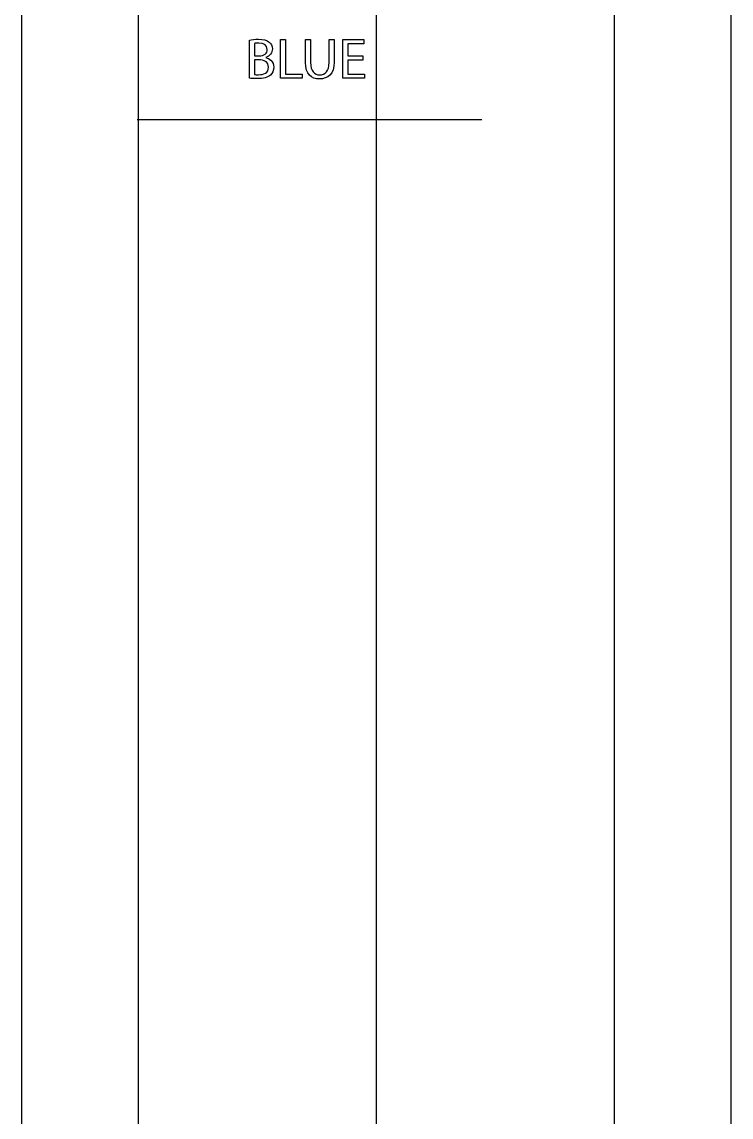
# Model space of a CAD drawing. Header units: millimetres. Extents: x -1506 to -668, y -3588 to 587.
# Drawn here: x -1059.1 to -1011.2, y -1772.4 to -1698.5 of the extents above; entities that cross this region are included whole.
import ezdxf

# ---------------------------------------------------------------- set-up
doc = ezdxf.new("R2010")
doc.units = ezdxf.units.MM
doc.layers.add('referance lines', color=3, linetype='Continuous', lineweight=25, true_color=0x00ff00)
doc.layers.add('TEXT', color=5, linetype='Continuous', true_color=0x0000ff)

msp = doc.modelspace()

# ---------------------------------------------------------------- linework, layer by layer
at = {"layer": 'referance lines'}
for p, q in [((-1059.125, -2514.604), (-1059.125, -1370.703)), ((-1051.246, -2514.604), (-1051.246, -1370.703)), ((-1019.125, -2514.604), (-1019.125, -1370.703)), ((-1011.246, -2514.604), (-1011.246, -1370.703)), ((-1035.185, -2515.779), (-1035.185, -1371.879))]:
    msp.add_line(p, q, dxfattribs=at)
at = {"layer": 'TEXT', "color": 5, "lineweight": 25, "true_color": 0x0000ff}
for points in [[(-1043.767, -1702.282), (-1043.767, -1699.712), (-1043.767, -1699.712)], [(-1043.43, -1699.937), (-1043.43, -1700.783), (-1043.43, -1700.783)], [(-1041.668, -1699.674), (-1041.327, -1699.674), (-1041.327, -1702.006), (-1040.209, -1702.006), (-1040.209, -1702.289), (-1041.668, -1702.289), (-1041.668, -1699.674), (-1041.668, -1699.674)], [(-1039.976, -1701.214), (-1039.976, -1699.674), (-1039.635, -1699.674), (-1039.635, -1699.674)], [(-1039.635, -1699.674), (-1039.635, -1701.226)], [(-1038.389, -1701.226), (-1038.389, -1699.674), (-1038.047, -1699.674), (-1038.047, -1701.203)], [(-1036.111, -1701.063), (-1037.124, -1701.063), (-1037.124, -1702.006), (-1035.99, -1702.006), (-1035.99, -1702.289), (-1037.465, -1702.289), (-1037.465, -1699.674), (-1036.049, -1699.674), (-1036.049, -1699.957), (-1037.124, -1699.957), (-1037.124, -1700.783), (-1036.111, -1700.783), (-1036.111, -1701.063), (-1036.111, -1701.063)], [(-1043.43, -1700.783), (-1043.123, -1700.783)], [(-1043.15, -1701.036), (-1043.43, -1701.036), (-1043.43, -1702.033), (-1043.43, -1702.033)], [(-1042.657, -1700.881), (-1042.657, -1700.892)], [(-1051.354, -1705.081), (-1028.071, -1705.081)]]:
    msp.add_lwpolyline(points, dxfattribs=at)
for points in [[(-1043.767, -1699.712), (-1043.62, -1699.677), (-1043.383, -1699.654), (-1043.15, -1699.654)], [(-1043.131, -1699.914), (-1043.286, -1699.914), (-1043.375, -1699.926), (-1043.43, -1699.937)], [(-1043.15, -1699.654), (-1042.813, -1699.654), (-1042.596, -1699.712), (-1042.436, -1699.844)], [(-1042.56, -1700.341), (-1042.56, -1700.038), (-1042.789, -1699.914), (-1043.131, -1699.914)], [(-1042.436, -1699.844), (-1042.3, -1699.946), (-1042.215, -1700.1), (-1042.215, -1700.306)], [(-1043.123, -1700.783), (-1042.77, -1700.783), (-1042.56, -1700.593), (-1042.56, -1700.341)], [(-1042.215, -1700.306), (-1042.215, -1700.563), (-1042.386, -1700.783), (-1042.657, -1700.881)], [(-1042.475, -1701.54), (-1042.475, -1701.187), (-1042.781, -1701.036), (-1043.15, -1701.036)], [(-1042.657, -1700.892), (-1042.409, -1700.95), (-1042.118, -1701.156), (-1042.118, -1701.544)], [(-1039.037, -1702.332), (-1039.572, -1702.332), (-1039.976, -1702.029), (-1039.976, -1701.214)], [(-1039.635, -1701.226), (-1039.635, -1701.808), (-1039.375, -1702.057), (-1039.025, -1702.057)], [(-1038.047, -1701.203), (-1038.047, -1702.006), (-1038.47, -1702.332), (-1039.037, -1702.332)], [(-1039.025, -1702.057), (-1038.641, -1702.057), (-1038.389, -1701.8), (-1038.389, -1701.226)], [(-1043.43, -1702.033), (-1043.36, -1702.045), (-1043.267, -1702.049), (-1043.146, -1702.049)], [(-1042.343, -1702.068), (-1042.522, -1702.235), (-1042.817, -1702.313), (-1043.244, -1702.313)], [(-1043.146, -1702.049), (-1042.797, -1702.049), (-1042.475, -1701.921), (-1042.475, -1701.54)], [(-1042.118, -1701.544), (-1042.118, -1701.769), (-1042.207, -1701.944), (-1042.343, -1702.068)], [(-1043.244, -1702.313), (-1043.476, -1702.313), (-1043.655, -1702.297), (-1043.767, -1702.282)]]:
    msp.add_open_spline(points, degree=3, dxfattribs=at)

doc.saveas('drawing.dxf')
